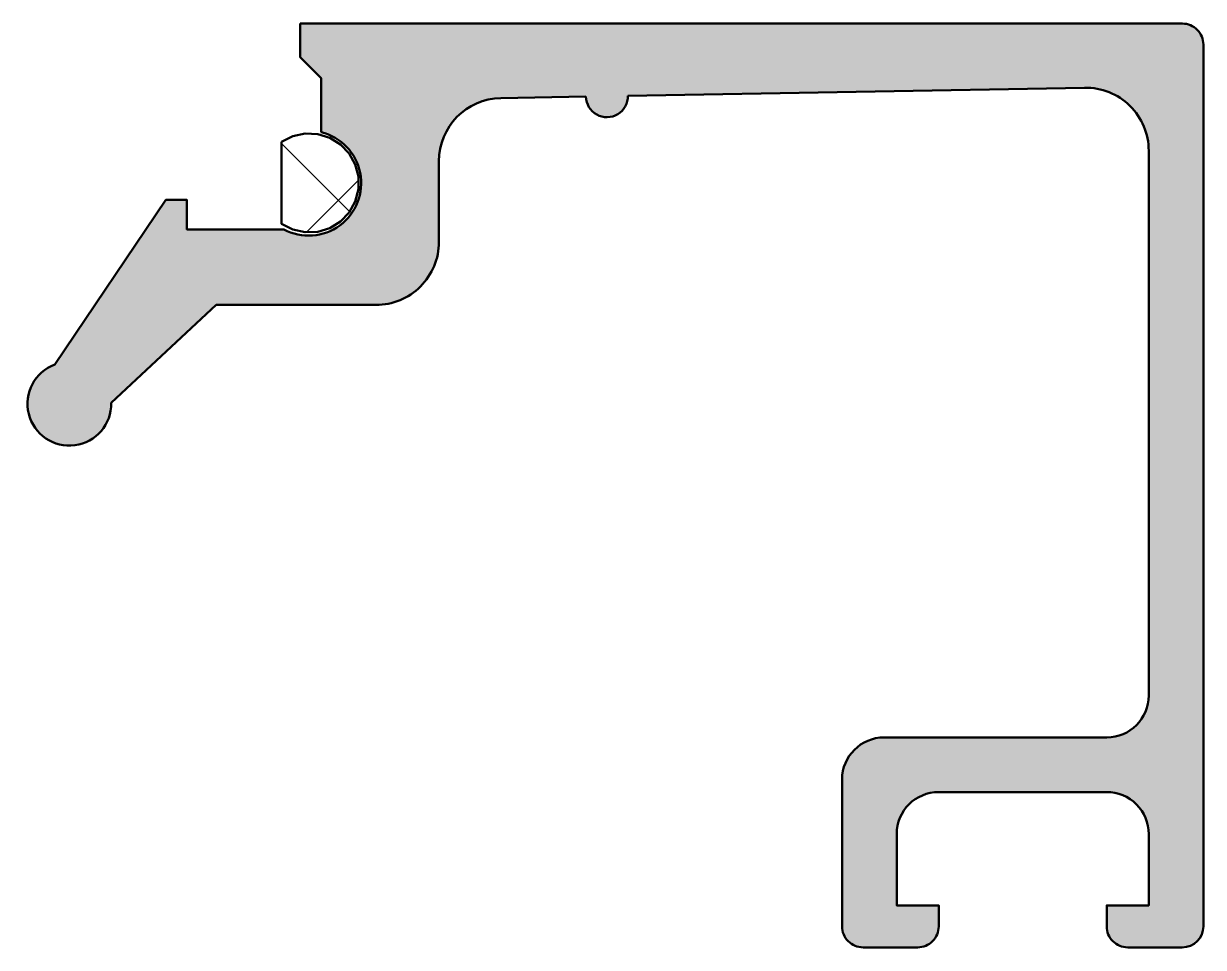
# Model space of a CAD drawing. Extents: x -6.1 to 22, y -22 to 0.
import ezdxf

# ---------------------------------------------------------------- set-up
doc = ezdxf.new("R2010")
doc.units = 0
for name, color, linetype, lineweight in [('0S-Alu contour', 7, 'Continuous', 50), ('0S-Alu hatch', 252, 'Continuous', 25), ('0S-EPDM contour', 22, 'Continuous', 50), ('0S-EPDM hatch', 25, 'Continuous', 25)]:
    doc.layers.add(name, color=color, linetype=linetype, lineweight=lineweight)

# ---------------------------------------------------------------- blocks, each defined once
blk = doc.blocks.new('335240__0E95775A_90D8_4C70_8426_9877397CDB36_')
at = {"layer": '0S-EPDM hatch'}
h = blk.add_hatch(dxfattribs=at)
h.set_pattern_fill('ANSI37', color=256, scale=0.625, angle=90, style=0)
h.set_pattern_definition([(135, (0, 0), (-1.403165018917055, -1.403165018917055), []), (225, (0, 0), (1.403165018917055, -1.403165018917055), [])])
h.paths.add_polyline_path([(0.0549843923156947, -2.817239209123218), (0.0549843923156936, -4.770960524697229), (0.3224470393508189, -4.905832204417087), (0.615264626260308, -4.968955087320168), (0.9145393402894619, -4.956255359281337), (1.200956639686773, -4.868552633237941), (1.456031772389211, -4.711507053146282), (1.663302741878512, -4.49525400055174), (1.809392728776321, -4.233749979019203), (1.884873401789872, -3.943871891625703), (1.884873401789873, -3.644327842194752), (1.809392728776323, -3.35444975480125), (1.663302741878515, -3.092945733268712), (1.456031772389216, -2.876692680674169), (1.200956639686778, -2.719647100582509), (0.9145393402894676, -2.631944374539112), (0.6152646262603139, -2.61924464650028), (0.3224470393508245, -2.682367529403358)])
at = {"layer": '0S-EPDM contour', "color": 7}
blk.add_lwpolyline([(0.0549843923156947, -2.817239209123218), (0.0549843923156936, -4.770960524697229), (0.3224470393508189, -4.905832204417087), (0.615264626260308, -4.968955087320168), (0.9145393402894619, -4.956255359281337), (1.200956639686773, -4.868552633237941), (1.456031772389211, -4.711507053146282), (1.663302741878512, -4.49525400055174), (1.809392728776321, -4.233749979019203), (1.884873401789872, -3.943871891625703), (1.884873401789873, -3.644327842194752), (1.809392728776323, -3.35444975480125), (1.663302741878515, -3.092945733268712), (1.456031772389216, -2.876692680674169), (1.200956639686778, -2.719647100582509), (0.9145393402894676, -2.631944374539112), (0.6152646262603139, -2.61924464650028), (0.3224470393508245, -2.682367529403358), (0.0549843923156947, -2.817239209123218)], close=True, dxfattribs=at)
blk = doc.blocks.new('335240__8F91C57B_87E3_4000_8F9A_99A0B2F1627C_')
at = {"layer": '0S-Alu hatch'}
h = blk.add_hatch(color=256, dxfattribs=at)
edge = h.paths.add_edge_path()
edge.add_line((0.4999999999999982, 0), (0.4999999999999984, -0.8000183105468607))
edge.add_line((0.4999999999999984, -0.8000183105468607), (0.9999278546993936, -1.299946165246254))
edge.add_line((0.9999278546993936, -1.299946165246254), (0.9999278546993933, -2.586516056152617))
edge.add_ellipse((0.6999999999999909, -3.8), major_axis=(-1.249999999999993, 0), ratio=1, start_angle=61.64236342367241, end_angle=256.11686607025433, ccw=False)
edge.add_line((0.1062828956481048, -4.899999999999998), (-2.200000000000057, -4.899999999999997))
edge.add_line((-2.200000000000057, -4.899999999999997), (-2.199999999999989, -4.200000000000002))
edge.add_line((-2.199999999999989, -4.200000000000002), (-2.700000000000017, -4.200000000000003))
edge.add_line((-2.700000000000017, -4.200000000000003), (-5.343018639883864, -8.11843627454344))
edge.add_arc((-4.997548767278624, -9.053323626439642), 0.9966763735603338, 110.2808349308914, 361.1562264664866)
edge.add_line((-4.001075325457414, -9.033212103415073), (-1.5, -6.700921630859383))
edge.add_line((-1.5, -6.700921630859383), (2.30000152587888, -6.700921630859383))
edge.add_arc((2.300001525878896, -5.200920080154902), 1.500001550704481, 269.9999999999994, 360)
edge.add_line((3.800003076583378, -5.200920080154902), (3.800003076583378, -3.273610027521495))
edge.add_ellipse((5.300002496860137, -3.273609289102207), major_axis=(-1.49999942027694, 0), ratio=1, start_angle=-88.9829531737119, end_angle=2.8213311509261985e-05, ccw=False)
edge.add_line((5.273377681762211, -1.773846181124098), (7.300081850496695, -1.737866037868514))
edge.add_arc((7.800003076583379, -1.728990920518583), 0.4999999999999886, 181.0170669464587, 361.0170669464588)
edge.add_line((8.299924302670062, -1.720115803168652), (19.17186143496656, -1.527105959146865))
edge.add_ellipse((19.19848744810349, -3.026868291889297), major_axis=(-1.499998666428937, 0), ratio=1, start_angle=179.9999558424838, end_angle=271.0170931064456, ccw=False)
edge.add_line((20.69848611453199, -3.026869447929344), (20.69848611453199, -16.00011530706251))
edge.add_ellipse((19.69848086110986, -16.00011005364038), major_axis=(-1.00000525343593, 0), ratio=1, start_angle=90.00030099733459, end_angle=179.9996990027096, ccw=False)
edge.add_line((19.69848611453199, -17.00011530706251), (14.3984849701228, -17.00011339971388))
edge.add_arc((14.3984877152605, -18.0001151911735), 1.000001791463384, 90.00015728452249, 179.9999933866978)
edge.add_line((13.39848592379712, -18.0001150757494), (13.39848592379712, -21.50011339971388))
edge.add_arc((13.89848472039125, -21.50011460311976), 0.4999987965955755, 179.9998621003582, 270.000137900487)
edge.add_line((13.89848592379712, -22.00011339971388), (15.19848611453199, -22.00011339971388))
edge.add_arc((15.19848652105586, -21.50011380623775), 0.4999995934762983, 269.9999534157584, 360.000046583505)
edge.add_line((15.69848611453199, -21.50011339972031), (15.69848611453199, -21.0001143533882))
edge.add_line((15.69848611453199, -21.0001143533882), (14.69848516085767, -21.0001143533882))
edge.add_line((14.69848516085767, -21.0001143533882), (14.69848516085767, -19.30011359044874))
edge.add_ellipse((15.69848758288242, -19.30011601247535), major_axis=(-1.000002422027684, 0), ratio=1, start_angle=270.0000841300794, end_angle=359.9998612309187, ccw=False)
edge.add_line((15.69848611453198, -18.30011359044874), (19.69848420718336, -18.30011549779738))
edge.add_ellipse((19.69848681760227, -19.3001128873753), major_axis=(-0.9999973895813276, 0), ratio=1, start_angle=180.0000402814713, end_angle=270.000149566377, ccw=False)
edge.add_line((20.69848420718335, -19.30011218433283), (20.69848420718336, -21.0001143533882))
edge.add_line((20.69848420718336, -21.0001143533882), (19.69848420718335, -21.0001143533882))
edge.add_line((19.69848420718335, -21.0001143533882), (19.69848420718335, -21.50011339971388))
edge.add_arc((20.19848416034613, -21.5001134465511), 0.4999999531627801, 179.9999946681853, 270.0000053671508)
edge.add_line((20.19848420718336, -22.00011339971388), (21.49848535159253, -22.00011339971388))
edge.add_arc((21.49848412648729, -21.50011217460864), 0.5000012251067449, 270.0001403863751, 359.9998596119871)
edge.add_line((21.99848535159254, -21.50011339972817), (21.99999787905836, -0.4999999422725523))
edge.add_arc((21.50025543909122, -0.4997424399373997), 0.4997425063087546, 359.9704772007779, 450.0295294142914)
edge.add_line((21.49999787905835, -5e-16), (0.4999999999999965, 0))
at = {"layer": '0S-Alu contour', "color": 7}
for points in [[(0.4999999999999982, 0), (0.4999999999999984, -0.8000183105468607), (0.9999278546993936, -1.299946165246254), (0.9999278546993933, -2.586516056152617)], [(21.49999787905835, -5e-16), (0.4999999999999982, 0)], [(21.99848535159254, -21.50011339972817), (21.99999787905836, -0.4999999422725523)], [(8.299924302670062, -1.720115803168652), (19.17186143496656, -1.527105959146865)], [(5.273377681762211, -1.773846181124098), (7.300081850496695, -1.737866037868514)], [(20.69848611453199, -3.026869447929344), (20.69848611453199, -16.00011530706251)], [(3.800003076583378, -5.200920080154902), (3.800003076583378, -3.273610027521495)], [(0.1062828956481048, -4.899999999999998), (-2.200000000000057, -4.899999999999997), (-2.199999999999989, -4.200000000000002), (-2.700000000000017, -4.200000000000003), (-5.343018639883864, -8.11843627454344)], [(-4.001075325457414, -9.033212103415073), (-1.5, -6.700921630859383), (2.30000152587888, -6.700921630859383)], [(19.69848611453199, -17.00011530706251), (14.3984849701228, -17.00011339971388)], [(13.39848592379712, -18.0001150757494), (13.39848592379712, -21.50011339971388)], [(15.69848611453198, -18.30011359044874), (19.69848420718336, -18.30011549779738)], [(15.69848611453199, -21.50011339972031), (15.69848611453199, -21.0001143533882), (14.69848516085767, -21.0001143533882), (14.69848516085767, -19.30011359044874)], [(20.69848420718335, -19.30011218433283), (20.69848420718336, -21.0001143533882), (19.69848420718335, -21.0001143533882), (19.69848420718335, -21.50011339971388)], [(13.89848592379712, -22.00011339971388), (15.19848611453199, -22.00011339971388)], [(20.19848420718336, -22.00011339971388), (21.49848535159253, -22.00011339971388)]]:
    blk.add_lwpolyline(points, dxfattribs=at)
for centre, radius, start, end in [((21.50025543909122, -0.4997424399373997), 0.4997425063087546, 359.9704772007779, 90.0295294142915), ((7.800003076583379, -1.728990920518583), 0.4999999999999886, 181.0170669464587, 1.017066946458755), ((2.300001525878896, -5.200920080154902), 1.500001550704481, 269.9999999999994, 0), ((-4.997548767278624, -9.053323626439642), 0.9966763735603338, 110.2808349308914, 1.156226466486601), ((14.3984877152605, -18.0001151911735), 1.000001791463384, 90.00015728452249, 179.9999933866978), ((13.89848472039125, -21.50011460311976), 0.4999987965955755, 179.9998621003582, 270.000137900487), ((15.19848652105586, -21.50011380623775), 0.4999995934762983, 269.9999534157584, 4.65835050206e-05), ((20.19848416034613, -21.5001134465511), 0.4999999531627801, 179.9999946681853, 270.0000053671508), ((21.49848412648729, -21.50011217460864), 0.5000012251067449, 270.0001403863751, 359.9998596119871)]:
    blk.add_arc(centre, radius, start, end, dxfattribs=at)
at = {"layer": '0S-Alu contour', "color": 7, "extrusion": (0, 0, -1)}
for centre, radius, start, end in [((-19.19848744810349, -3.026868291889297), 1.499998666428937, 88.98290689355439, 180.0000441575163), ((-5.300002496860137, -3.273609289102207), 1.49999942027694, 359.9999717866885, 88.98295317371195), ((-0.6999999999999909, -3.8), 1.249999999999993, 103.8831339297457, 298.3576365763276), ((-19.69848086110986, -16.00011005364038), 1.00000525343593, 180.0003009972905, 269.9996990026654), ((-15.69848758288242, -19.30011601247535), 1.000002422027684, 0.000138769081284, 89.99991586992059), ((-19.69848681760227, -19.3001128873753), 0.9999973895813278, 89.99985043362304, 179.9999597185287)]:
    blk.add_arc(centre, radius, start, end, dxfattribs=at)
blk = doc.blocks.new('335240__C8CD6B3A_C903_4ABA_BE13_61DD551D7082_')
at = {"layer": '0S-Alu contour', "color": 7}
blk.add_blockref('335240__8F91C57B_87E3_4000_8F9A_99A0B2F1627C_', (0, 0), dxfattribs=at)
at = {"layer": '0S-EPDM contour', "color": 7}
blk.add_blockref('335240__0E95775A_90D8_4C70_8426_9877397CDB36_', (0, 0), dxfattribs=at)

msp = doc.modelspace()

# ---------------------------------------------------------------- block references
at = {"layer": '0S-Alu contour', "color": 7}
msp.add_blockref('335240__C8CD6B3A_C903_4ABA_BE13_61DD551D7082_', (0, 0), dxfattribs=at)

doc.saveas('drawing.dxf')
